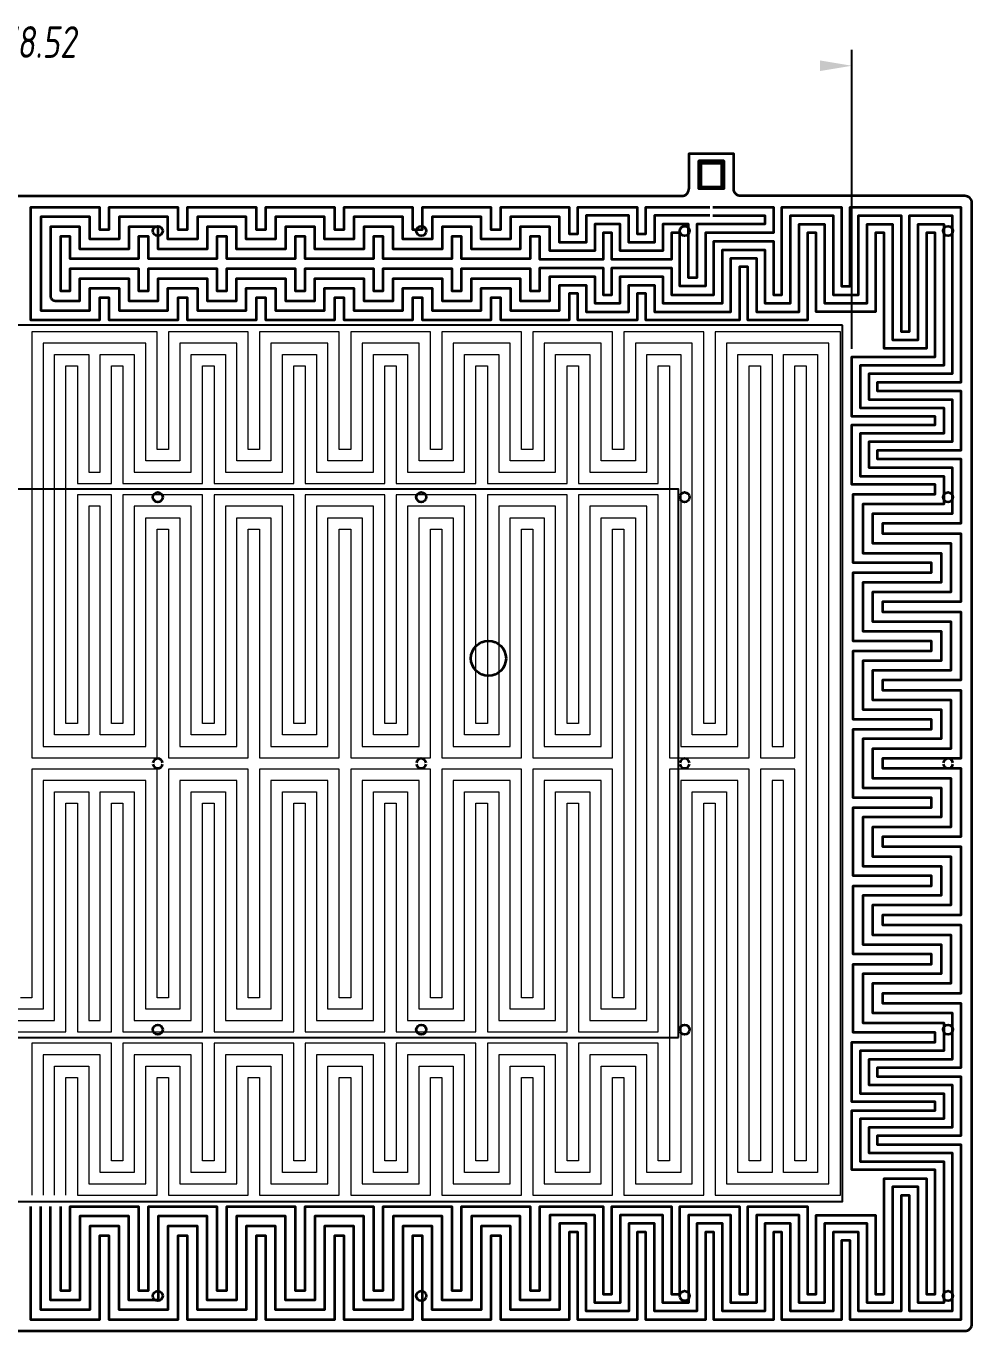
# Model space of a CAD drawing. Header units: millimetres. Extents: x -5937 to 68925, y -3068 to 5300.
# Drawn here: x 55447 to 56122, y 1814 to 2745 of the extents above; entities that cross this region are included whole.
import ezdxf

# ---------------------------------------------------------------- set-up
doc = ezdxf.new("R2010")
doc.units = ezdxf.units.MM
doc.header["$LTSCALE"] = 7
doc.layers.add('参照', color=6, linetype='Continuous', lineweight=9)
doc.layers.add('发热分区', color=20, linetype='Continuous')
doc.styles.add('斜仿宋', font='tssdeng.shx', dxfattribs={"width": 0.8, "oblique": 8, "bigfont": 'tssdchn.shx'})

msp = doc.modelspace()

# ---------------------------------------------------------------- linework, layer by layer
at = {"color": 1}
msp.add_lwpolyline([(56036.539, 2515.072), (56036.539, 2728.484)], dxfattribs=at)
at = {"color": 7, "linetype": 'Continuous', "lineweight": 35}
for points in [[(54974.277, 2629.276), (54974.277, 2654.276), (54958.277, 2654.276), (54942.277, 2654.276), (54942.277, 2629.276, -0.4142136), (54937.277, 2624.276), (54777.277, 2624.276, 0.4142136), (54772.277, 2619.276), (54772.277, 1819.276, 0.4142136), (54777.277, 1814.276), (56117.277, 1814.276, 0.4142136), (56122.277, 1819.276), (56122.277, 2619.276, 0.4142136), (56117.277, 2624.276), (55957.277, 2624.276, -0.4142136), (55952.277, 2629.276), (55952.277, 2654.276), (55936.277, 2654.276), (55920.277, 2654.276), (55920.277, 2629.276)], [(54974.277, 2629.276, 0.4142136), (54979.277, 2624.276), (55915.277, 2624.276, 0.4142136), (55920.277, 2629.276)], [(55544.741, 2219.776, 0.8660254), (55537.813, 2219.776)], [(55537.813, 2218.776, 0.8660254), (55544.741, 2218.776)], [(55732.741, 2219.776, 0.8660254), (55725.813, 2219.776)], [(55725.813, 2218.776, 0.8660254), (55732.741, 2218.776)], [(55920.741, 2219.776, 0.8660254), (55913.813, 2219.776)], [(55913.813, 2218.776, 0.8660254), (55920.741, 2218.776)], [(56108.741, 2219.776, 0.8660254), (56101.813, 2219.776)], [(56101.813, 2218.776, 0.8660254), (56108.741, 2218.776)]]:
    msp.add_lwpolyline(points, format="xyb", dxfattribs=at)
for points in [[(55943.777, 2630.776), (55945.277, 2629.276), (55927.277, 2629.276), (55928.777, 2630.776), (55943.777, 2630.776), (55943.777, 2647.776), (55945.277, 2649.276), (55927.277, 2649.276), (55928.777, 2647.776), (55943.777, 2647.776)], [(55927.277, 2629.276), (55927.277, 2649.276)], [(55928.777, 2647.776), (55928.777, 2630.776)], [(55945.277, 2649.276), (55945.277, 2629.276)]]:
    msp.add_lwpolyline(points, dxfattribs=at)
for centre, radius in [((55541.277, 2599.276), 3.5), ((55729.277, 2599.276), 3.5), ((55917.277, 2599.276), 3.5), ((56105.277, 2599.276), 3.5), ((55541.277, 2409.276), 3.5), ((55729.277, 2409.276), 3.5), ((55917.277, 2409.276), 3.5), ((56105.277, 2409.276), 3.5), ((55777.277, 2294.276), 12.5), ((55541.277, 2029.276), 3.5), ((55729.277, 2029.276), 3.5), ((55917.277, 2029.276), 3.5), ((56105.277, 2029.276), 3.5), ((55541.277, 1839.276), 3.5), ((55729.277, 1839.276), 3.5), ((55917.277, 1839.276), 3.5), ((56105.277, 1839.276), 3.5)]:
    msp.add_circle(centre, radius, dxfattribs=at)
at = {"color": 1}
msp.add_solid([(56013.961, 2713.432), (56013.961, 2720.958), (56036.539, 2717.195)], dxfattribs=at)
at = {"layer": '参照', "linetype": 'Continuous', "lineweight": 35}
for points in [[(55937.277, 2616.276), (55980.666, 2616.276), (55980.666, 2598.057), (55932.079, 2598.057), (55932.079, 2559.806), (55913.86, 2559.806), (55913.86, 2598.057), (55907.786, 2598.057), (55907.786, 2578.931), (55865.274, 2578.931), (55865.274, 2598.057), (55859.2, 2598.057), (55859.2, 2578.931), (55813.953, 2578.931), (55813.953, 2595.323), (55806.968, 2595.323), (55806.968, 2579.387), (55758.078, 2579.387), (55758.078, 2595.323), (55751.094, 2595.323), (55751.094, 2579.387), (55702.204, 2579.387), (55702.204, 2595.323), (55695.22, 2595.323), (55695.22, 2579.387), (55646.33, 2579.387), (55646.33, 2595.323), (55639.345, 2595.323), (55639.345, 2579.387), (55590.455, 2579.387), (55590.455, 2595.323), (55583.471, 2595.323), (55583.471, 2579.387), (55534.581, 2579.387), (55534.581, 2595.323), (55527.597, 2595.323), (55527.597, 2579.387), (55478.707, 2579.387), (55478.707, 2595.323), (55471.722, 2595.323), (55471.722, 2556.466), (55478.707, 2556.466), (55478.707, 2572.402), (55527.597, 2572.402), (55527.597, 2556.466), (55534.581, 2556.466), (55534.581, 2572.402), (55583.471, 2572.402), (55583.471, 2556.466), (55590.455, 2556.466), (55590.455, 2572.402), (55639.345, 2572.402), (55639.345, 2556.466), (55646.33, 2556.466), (55646.33, 2572.402), (55695.22, 2572.402), (55695.22, 2556.466), (55702.204, 2556.466), (55702.204, 2572.402), (55751.094, 2572.402), (55751.094, 2556.466), (55758.078, 2556.466), (55758.078, 2572.402), (55806.968, 2572.402), (55806.968, 2556.466), (55813.953, 2556.466), (55813.953, 2572.858), (55859.2, 2572.858), (55859.2, 2553.733), (55865.274, 2553.733), (55865.274, 2572.858), (55907.786, 2572.858), (55907.786, 2553.733), (55938.153, 2553.733), (55938.153, 2591.983), (55980.666, 2591.983), (55980.666, 2553.733), (55986.739, 2553.733), (55986.739, 2616.276), (56029.252, 2616.276), (56029.252, 2559.806), (56035.325, 2559.806), (56035.325, 2616.276), (56114.277, 2616.276), (56114.277, 2491.208), (56054.759, 2491.208), (56054.759, 2485.135), (56114.277, 2485.135), (56114.277, 2442.622), (56054.759, 2442.622), (56054.759, 2436.548), (56114.277, 2436.548), (56114.277, 2390.392), (56058.403, 2390.392), (56058.403, 2383.407), (56114.277, 2383.407), (56114.277, 2334.517), (56058.403, 2334.517), (56058.403, 2327.533), (56114.277, 2327.533), (56114.277, 2278.643), (56058.403, 2278.643), (56058.403, 2271.659), (56114.277, 2271.659), (56114.277, 2222.768), (56058.403, 2222.768), (56058.403, 2215.784), (56114.277, 2215.784), (56114.277, 2166.894), (56058.403, 2166.894), (56058.403, 2159.91), (56114.277, 2159.91), (56114.277, 2111.02), (56058.403, 2111.02), (56058.403, 2104.035), (56114.277, 2104.035), (56114.277, 2055.145), (56058.403, 2055.145), (56058.403, 2048.161), (56114.277, 2048.161), (56114.277, 2002.004), (56054.759, 2002.004), (56054.759, 1995.931), (56114.277, 1995.931), (56114.277, 1953.418), (56054.759, 1953.418), (56054.759, 1947.345), (56114.277, 1947.345), (56114.277, 1822.276), (56035.325, 1822.276), (56035.325, 1878.747), (56029.252, 1878.747), (56029.252, 1822.276), (55986.739, 1822.276), (55986.739, 1884.82), (55980.666, 1884.82), (55980.666, 1822.276), (55938.153, 1822.276), (55938.153, 1884.82), (55932.079, 1884.82), (55932.079, 1822.276), (55889.567, 1822.276), (55889.567, 1884.82), (55883.493, 1884.82), (55883.493, 1822.276), (55840.981, 1822.276), (55840.981, 1884.82), (55834.906, 1884.82), (55834.906, 1822.276), (55786.015, 1822.276), (55786.015, 1882.087), (55779.031, 1882.087), (55779.031, 1822.276), (55730.141, 1822.276), (55730.141, 1882.087), (55723.157, 1882.087), (55723.157, 1822.276), (55674.267, 1822.276), (55674.267, 1882.087), (55667.283, 1882.087), (55667.283, 1822.276), (55618.392, 1822.276), (55618.392, 1882.087), (55611.408, 1882.087), (55611.408, 1822.276), (55562.518, 1822.276), (55562.518, 1882.087), (55555.534, 1882.087), (55555.534, 1822.276), (55506.644, 1822.276), (55506.644, 1882.087), (55499.659, 1882.087), (55499.659, 1822.276), (55450.769, 1822.276), (55450.769, 1903.04)], [(55471.722, 1903.04), (55471.722, 1843.229), (55478.707, 1843.229), (55478.707, 1903.04), (55527.597, 1903.04), (55527.597, 1843.229), (55534.581, 1843.229), (55534.581, 1903.04), (55583.471, 1903.04), (55583.471, 1843.229), (55590.455, 1843.229), (55590.455, 1903.04), (55639.345, 1903.04), (55639.345, 1843.229), (55646.33, 1843.229), (55646.33, 1903.04), (55695.22, 1903.04), (55695.22, 1843.229), (55702.204, 1843.229), (55702.204, 1903.04), (55751.094, 1903.04), (55751.094, 1843.229), (55758.078, 1843.229), (55758.078, 1903.04), (55806.968, 1903.04), (55806.968, 1843.229), (55813.953, 1843.229), (55813.953, 1903.04), (55859.2, 1903.04), (55859.2, 1840.496), (55865.274, 1840.496), (55865.274, 1903.04), (55907.786, 1903.04), (55907.786, 1840.496), (55913.86, 1840.496), (55913.86, 1903.04), (55956.372, 1903.04), (55956.372, 1840.496), (55962.446, 1840.496), (55962.446, 1903.04), (56004.959, 1903.04), (56004.959, 1840.496), (56011.032, 1840.496), (56011.032, 1896.967), (56053.545, 1896.967), (56053.545, 1840.496), (56059.618, 1840.496), (56059.618, 1923.052), (56089.984, 1923.052), (56089.984, 1840.496), (56096.057, 1840.496), (56096.057, 1929.125), (56036.539, 1929.125), (56036.539, 1971.638), (56096.057, 1971.638), (56096.057, 1977.711), (56036.539, 1977.711), (56036.539, 2020.224), (56096.057, 2020.224), (56096.057, 2027.208), (56037.45, 2027.208), (56037.45, 2076.098), (56093.324, 2076.098), (56093.324, 2083.083), (56037.45, 2083.083), (56037.45, 2131.973), (56093.324, 2131.973), (56093.324, 2138.957), (56037.45, 2138.957), (56037.45, 2187.847), (56093.324, 2187.847), (56093.324, 2194.831), (56037.45, 2194.831), (56037.45, 2243.721), (56093.324, 2243.721), (56093.324, 2250.706), (56037.45, 2250.706), (56037.45, 2299.596), (56093.324, 2299.596), (56093.324, 2306.58), (56037.45, 2306.58), (56037.45, 2355.47), (56093.324, 2355.47), (56093.324, 2362.454), (56037.45, 2362.454), (56037.45, 2411.344), (56096.057, 2411.344), (56096.057, 2418.329), (56036.539, 2418.329), (56036.539, 2460.842), (56096.057, 2460.842), (56096.057, 2466.915), (56036.539, 2466.915), (56036.539, 2509.428), (56096.057, 2509.428), (56096.057, 2598.057), (56089.984, 2598.057), (56089.984, 2515.501), (56059.618, 2515.501), (56059.618, 2598.057), (56053.545, 2598.057), (56053.545, 2541.586), (56011.032, 2541.586), (56011.032, 2598.057), (56004.959, 2598.057), (56004.959, 2535.513), (55962.446, 2535.513), (55962.446, 2573.764), (55956.372, 2573.764), (55956.372, 2535.513), (55889.567, 2535.513), (55889.567, 2554.638), (55883.493, 2554.638), (55883.493, 2535.513), (55840.981, 2535.513), (55840.981, 2554.638), (55834.906, 2554.638), (55834.906, 2535.513), (55786.015, 2535.513), (55786.015, 2551.45), (55779.031, 2551.45), (55779.031, 2535.513), (55730.141, 2535.513), (55730.141, 2551.45), (55723.157, 2551.45), (55723.157, 2535.513), (55674.267, 2535.513), (55674.267, 2551.45), (55667.283, 2551.45), (55667.283, 2535.513), (55618.392, 2535.513), (55618.392, 2551.45), (55611.408, 2551.45), (55611.408, 2535.513), (55562.518, 2535.513), (55562.518, 2551.45), (55555.534, 2551.45), (55555.534, 2535.513), (55506.644, 2535.513), (55506.644, 2551.45), (55499.659, 2551.45), (55499.659, 2535.513), (55450.769, 2535.513), (55450.769, 2616.276), (55499.659, 2616.276), (55499.659, 2600.34), (55506.644, 2600.34), (55506.644, 2616.276), (55555.534, 2616.276), (55555.534, 2600.34), (55562.518, 2600.34), (55562.518, 2616.276), (55611.408, 2616.276), (55611.408, 2600.34), (55618.392, 2600.34), (55618.392, 2616.276), (55667.283, 2616.276), (55667.283, 2600.34), (55674.267, 2600.34), (55674.267, 2616.276), (55723.157, 2616.276), (55723.157, 2600.34), (55730.141, 2600.34), (55730.141, 2616.276), (55779.031, 2616.276), (55779.031, 2600.34), (55786.015, 2600.34), (55786.015, 2616.276), (55834.906, 2616.276), (55834.906, 2597.151), (55840.981, 2597.151), (55840.981, 2616.276), (55883.493, 2616.276), (55883.493, 2597.151), (55889.567, 2597.151), (55889.567, 2616.276), (55935.277, 2616.276)], [(55935.277, 2610.203), (55895.64, 2610.203), (55895.64, 2591.078), (55877.42, 2591.078), (55877.42, 2610.203), (55847.054, 2610.203), (55847.054, 2591.078), (55827.921, 2591.078), (55827.921, 2609.292), (55793, 2609.292), (55793, 2593.355), (55772.047, 2593.355), (55772.047, 2609.292), (55737.125, 2609.292), (55737.125, 2593.355), (55716.173, 2593.355), (55716.173, 2609.292), (55681.251, 2609.292), (55681.251, 2593.355), (55660.298, 2593.355), (55660.298, 2609.292), (55625.377, 2609.292), (55625.377, 2593.355), (55604.424, 2593.355), (55604.424, 2609.292), (55569.502, 2609.292), (55569.502, 2593.355), (55548.55, 2593.355), (55548.55, 2609.292), (55513.628, 2609.292), (55513.628, 2593.355), (55492.675, 2593.355), (55492.675, 2609.292), (55457.754, 2609.292), (55457.754, 2542.497), (55492.675, 2542.497), (55492.675, 2558.434), (55513.628, 2558.434), (55513.628, 2542.497), (55548.55, 2542.497), (55548.55, 2558.434), (55569.502, 2558.434), (55569.502, 2542.497), (55604.424, 2542.497), (55604.424, 2558.434), (55625.377, 2558.434), (55625.377, 2542.497), (55660.298, 2542.497), (55660.298, 2558.434), (55681.251, 2558.434), (55681.251, 2542.497), (55716.173, 2542.497), (55716.173, 2558.434), (55737.125, 2558.434), (55737.125, 2542.497), (55772.047, 2542.497), (55772.047, 2558.434), (55793, 2558.434), (55793, 2542.497), (55827.921, 2542.497), (55827.921, 2560.711), (55847.054, 2560.711), (55847.054, 2541.586), (55877.42, 2541.586), (55877.42, 2560.711), (55895.64, 2560.711), (55895.64, 2541.586), (55950.299, 2541.586), (55950.299, 2579.837), (55968.519, 2579.837), (55968.519, 2541.586), (55998.885, 2541.586), (55998.885, 2604.13), (56017.105, 2604.13), (56017.105, 2547.659), (56047.471, 2547.659), (56047.471, 2604.13), (56065.691, 2604.13), (56065.691, 2521.574), (56083.911, 2521.574), (56083.911, 2604.13), (56102.131, 2604.13), (56102.131, 2503.354), (56042.612, 2503.354), (56042.612, 2472.988), (56102.131, 2472.988), (56102.131, 2454.768), (56042.612, 2454.768), (56042.612, 2424.402), (56102.131, 2424.402), (56102.131, 2404.36), (56044.434, 2404.36), (56044.434, 2369.439), (56100.309, 2369.439), (56100.309, 2348.486), (56044.434, 2348.486), (56044.434, 2313.564), (56100.309, 2313.564), (56100.309, 2292.611), (56044.434, 2292.611), (56044.434, 2257.69), (56100.309, 2257.69), (56100.309, 2236.737), (56044.434, 2236.737), (56044.434, 2201.816), (56100.309, 2201.816), (56100.309, 2180.863), (56044.434, 2180.863), (56044.434, 2145.941), (56100.309, 2145.941), (56100.309, 2124.988), (56044.434, 2124.988), (56044.434, 2090.067), (56100.309, 2090.067), (56100.309, 2069.114), (56044.434, 2069.114), (56044.434, 2034.193), (56102.131, 2034.193), (56102.131, 2014.151), (56042.612, 2014.151), (56042.612, 1983.784), (56102.131, 1983.784), (56102.131, 1965.565), (56042.612, 1965.565), (56042.612, 1935.198), (56102.131, 1935.198), (56102.131, 1834.423), (56083.911, 1834.423), (56083.911, 1916.979), (56065.691, 1916.979), (56065.691, 1834.423), (56047.471, 1834.423), (56047.471, 1890.893), (56017.105, 1890.893), (56017.105, 1834.423), (55998.885, 1834.423), (55998.885, 1896.967), (55968.519, 1896.967), (55968.519, 1834.423), (55950.299, 1834.423), (55950.299, 1896.967), (55919.933, 1896.967), (55919.933, 1834.423), (55901.713, 1834.423), (55901.713, 1896.967), (55871.347, 1896.967), (55871.347, 1834.423), (55853.127, 1834.423), (55853.127, 1896.967), (55820.937, 1896.967), (55820.937, 1836.245), (55799.984, 1836.245), (55799.984, 1896.056), (55765.063, 1896.056), (55765.063, 1836.245), (55744.11, 1836.245), (55744.11, 1896.056), (55709.188, 1896.056), (55709.188, 1836.245), (55688.235, 1836.245), (55688.235, 1896.056), (55653.314, 1896.056), (55653.314, 1836.245), (55632.361, 1836.245), (55632.361, 1896.056), (55597.44, 1896.056), (55597.44, 1836.245), (55576.487, 1836.245), (55576.487, 1896.056), (55541.565, 1896.056), (55541.565, 1836.245), (55520.612, 1836.245), (55520.612, 1896.056), (55485.691, 1896.056), (55485.691, 1836.245), (55464.738, 1836.245), (55464.738, 1903.04)]]:
    msp.add_lwpolyline(points, dxfattribs=at)
msp.add_lwpolyline([(55937.277, 2610.203), (55974.592, 2610.203), (55974.592, 2604.13), (55926.006, 2604.13), (55926.006, 2565.879), (55919.933, 2565.879), (55919.933, 2604.13), (55901.713, 2604.13), (55901.713, 2585.004), (55871.347, 2585.004), (55871.347, 2604.13), (55853.127, 2604.13), (55853.127, 2585.004), (55820.937, 2585.004), (55820.937, 2602.308), (55799.984, 2602.308), (55799.984, 2586.371), (55765.063, 2586.371), (55765.063, 2602.308), (55744.11, 2602.308), (55744.11, 2586.371), (55709.188, 2586.371), (55709.188, 2602.308), (55688.235, 2602.308), (55688.235, 2586.371), (55653.314, 2586.371), (55653.314, 2602.308), (55632.361, 2602.308), (55632.361, 2586.371), (55597.44, 2586.371), (55597.44, 2602.308), (55576.487, 2602.308), (55576.487, 2586.371), (55541.565, 2586.371), (55541.565, 2602.308), (55520.612, 2602.308), (55520.612, 2586.371), (55485.691, 2586.371), (55485.691, 2602.308), (55464.738, 2602.308), (55464.738, 2552.781, 0.4142136), (55468.038, 2549.481), (55485.691, 2549.481), (55485.691, 2565.418), (55520.612, 2565.418), (55520.612, 2549.481), (55541.565, 2549.481), (55541.565, 2565.418), (55576.487, 2565.418), (55576.487, 2549.481), (55597.44, 2549.481), (55597.44, 2565.418), (55632.361, 2565.418), (55632.361, 2549.481), (55653.314, 2549.481), (55653.314, 2565.418), (55688.235, 2565.418), (55688.235, 2549.481), (55709.188, 2549.481), (55709.188, 2565.418), (55744.11, 2565.418), (55744.11, 2549.481), (55765.063, 2549.481), (55765.063, 2565.418), (55799.984, 2565.418), (55799.984, 2549.481), (55820.937, 2549.481), (55820.937, 2566.785), (55853.127, 2566.785), (55853.127, 2547.659), (55871.347, 2547.659), (55871.347, 2566.785), (55901.713, 2566.785), (55901.713, 2547.659), (55944.226, 2547.659), (55944.226, 2585.91), (55974.592, 2585.91), (55974.592, 2547.659), (55992.812, 2547.659), (55992.812, 2610.203), (56023.178, 2610.203), (56023.178, 2553.733), (56041.398, 2553.733), (56041.398, 2610.203), (56071.764, 2610.203), (56071.764, 2527.647), (56077.838, 2527.647), (56077.838, 2610.203), (56108.204, 2610.203), (56108.204, 2497.281), (56048.686, 2497.281), (56048.686, 2479.061), (56108.204, 2479.061), (56108.204, 2448.695), (56048.686, 2448.695), (56048.686, 2430.475), (56108.204, 2430.475), (56108.204, 2397.376), (56051.419, 2397.376), (56051.419, 2376.423), (56107.293, 2376.423), (56107.293, 2341.501), (56051.419, 2341.501), (56051.419, 2320.549), (56107.293, 2320.549), (56107.293, 2285.627), (56051.419, 2285.627), (56051.419, 2264.674), (56107.293, 2264.674), (56107.293, 2229.753), (56051.419, 2229.753), (56051.419, 2208.8), (56107.293, 2208.8), (56107.293, 2173.878), (56051.419, 2173.878), (56051.419, 2152.926), (56107.293, 2152.926), (56107.293, 2118.004), (56051.419, 2118.004), (56051.419, 2097.051), (56107.293, 2097.051), (56107.293, 2062.13), (56051.419, 2062.13), (56051.419, 2041.177), (56108.204, 2041.177), (56108.204, 2008.077), (56048.686, 2008.077), (56048.686, 1989.858), (56108.204, 1989.858), (56108.204, 1959.491), (56048.686, 1959.491), (56048.686, 1941.272), (56108.204, 1941.272), (56108.204, 1828.35), (56077.838, 1828.35), (56077.838, 1910.905), (56071.764, 1910.905), (56071.764, 1828.35), (56041.398, 1828.35), (56041.398, 1884.82), (56023.178, 1884.82), (56023.178, 1828.35), (55992.812, 1828.35), (55992.812, 1890.893), (55974.592, 1890.893), (55974.592, 1828.35), (55944.226, 1828.35), (55944.226, 1890.893), (55926.006, 1890.893), (55926.006, 1828.35), (55895.64, 1828.35), (55895.64, 1890.893), (55877.42, 1890.893), (55877.42, 1828.35), (55847.054, 1828.35), (55847.054, 1890.893), (55827.921, 1890.893), (55827.921, 1829.261), (55793, 1829.261), (55793, 1889.071), (55772.047, 1889.071), (55772.047, 1829.261), (55737.125, 1829.261), (55737.125, 1889.071), (55716.173, 1889.071), (55716.173, 1829.261), (55681.251, 1829.261), (55681.251, 1889.071), (55660.298, 1889.071), (55660.298, 1829.261), (55625.377, 1829.261), (55625.377, 1889.071), (55604.424, 1889.071), (55604.424, 1829.261), (55569.502, 1829.261), (55569.502, 1889.071), (55548.55, 1889.071), (55548.55, 1829.261), (55513.628, 1829.261), (55513.628, 1889.071), (55492.675, 1889.071), (55492.675, 1829.261), (55457.754, 1829.261), (55457.754, 1903.04)], format="xyb", dxfattribs=at)
at = {"layer": '参照', "color": 6}
for points in [[(55475.726, 1911.168), (55475.726, 1995.148), (55483.854, 1995.148), (55483.854, 1911.168), (55540.748, 1911.168), (55540.748, 1995.148), (55548.876, 1995.148), (55548.876, 1911.168), (55605.77, 1911.168), (55605.77, 1995.148), (55613.897, 1995.148), (55613.897, 1911.168), (55670.791, 1911.168), (55670.791, 1995.148), (55678.919, 1995.148), (55678.919, 1911.168), (55735.813, 1911.168), (55735.813, 1995.148), (55743.941, 1995.148), (55743.941, 1911.168), (55800.835, 1911.168), (55800.835, 1995.148), (55808.963, 1995.148), (55808.963, 1911.168), (55865.857, 1911.168), (55865.857, 1995.148), (55873.985, 1995.148), (55873.985, 1911.168), (55930.879, 1911.168), (55930.879, 2190.829), (55939.006, 2190.829), (55939.006, 1911.168), (56028.411, 1911.168), (56028.411, 2527.385), (55939.006, 2527.385), (55939.006, 2247.723), (55930.879, 2247.723), (55930.879, 2527.385), (55873.985, 2527.385), (55873.985, 2443.404), (55865.857, 2443.404), (55865.857, 2527.385), (55808.963, 2527.385), (55808.963, 2443.404), (55800.835, 2443.404), (55800.835, 2527.385), (55743.941, 2527.385), (55743.941, 2443.404), (55735.813, 2443.404), (55735.813, 2527.385), (55678.919, 2527.385), (55678.919, 2443.404), (55670.791, 2443.404), (55670.791, 2527.385), (55613.897, 2527.385), (55613.897, 2443.404), (55605.77, 2443.404), (55605.77, 2527.385), (55548.876, 2527.385), (55548.876, 2443.404), (55540.748, 2443.404), (55540.748, 2527.385), (55451.343, 2527.385), (55451.343, 2414.957), (55451.343, 2223.34), (55540.748, 2223.34), (55540.748, 2386.51), (55548.876, 2386.51), (55548.876, 2223.34), (55605.77, 2223.34), (55605.77, 2386.51), (55613.897, 2386.51), (55613.897, 2223.34), (55670.791, 2223.34), (55670.791, 2386.51), (55678.919, 2386.51), (55678.919, 2223.34), (55735.813, 2223.34), (55735.813, 2386.51), (55743.941, 2386.51), (55743.941, 2223.34), (55800.835, 2223.34), (55800.835, 2386.51), (55808.963, 2386.51), (55808.963, 2223.34), (55865.857, 2223.34), (55865.857, 2386.51), (55873.985, 2386.51), (55873.985, 2052.042), (55865.857, 2052.042), (55865.857, 2215.212), (55808.963, 2215.212), (55808.963, 2052.042), (55800.835, 2052.042), (55800.835, 2215.212), (55743.941, 2215.212), (55743.941, 2052.042), (55735.813, 2052.042), (55735.813, 2215.212), (55678.919, 2215.212), (55678.919, 2052.042), (55670.791, 2052.042), (55670.791, 2215.212), (55613.897, 2215.212), (55613.897, 2052.042), (55605.77, 2052.042), (55605.77, 2215.212), (55548.876, 2215.212), (55548.876, 2052.042), (55540.748, 2052.042), (55540.748, 2215.212), (55451.343, 2215.212), (55451.343, 2052.042), (55443.212, 2052.042)], [(55467.598, 1911.168), (55467.598, 2003.276), (55491.981, 2003.276), (55491.981, 1919.295), (55532.62, 1919.295), (55532.62, 2003.276), (55557.003, 2003.276), (55557.003, 1919.295), (55597.642, 1919.295), (55597.642, 2003.276), (55622.025, 2003.276), (55622.025, 1919.295), (55662.664, 1919.295), (55662.664, 2003.276), (55687.047, 2003.276), (55687.047, 1919.295), (55727.685, 1919.295), (55727.685, 2003.276), (55752.069, 2003.276), (55752.069, 1919.295), (55792.707, 1919.295), (55792.707, 2003.276), (55817.09, 2003.276), (55817.09, 1919.295), (55857.729, 1919.295), (55857.729, 2003.276), (55882.112, 2003.276), (55882.112, 1919.295), (55922.751, 1919.295), (55922.751, 2198.957), (55947.134, 2198.957), (55947.134, 1919.295), (56020.284, 1919.295), (56020.284, 2519.257), (55947.134, 2519.257), (55947.134, 2239.596), (55922.751, 2239.596), (55922.751, 2519.257), (55882.112, 2519.257), (55882.112, 2435.277), (55857.729, 2435.277), (55857.729, 2519.257), (55817.09, 2519.257), (55817.09, 2435.277), (55792.707, 2435.277), (55792.707, 2519.257), (55752.069, 2519.257), (55752.069, 2435.277), (55727.685, 2435.277), (55727.685, 2519.257), (55687.047, 2519.257), (55687.047, 2435.277), (55662.664, 2435.277), (55662.664, 2519.257), (55622.025, 2519.257), (55622.025, 2435.277), (55597.642, 2435.277), (55597.642, 2519.257), (55557.003, 2519.257), (55557.003, 2435.277), (55532.62, 2435.277), (55532.62, 2519.257), (55459.471, 2519.257), (55459.471, 2414.957), (55459.471, 2231.468), (55532.62, 2231.468), (55532.62, 2394.638), (55557.003, 2394.638), (55557.003, 2231.468), (55597.642, 2231.468), (55597.642, 2394.638), (55622.025, 2394.638), (55622.025, 2231.468), (55662.664, 2231.468), (55662.664, 2394.638), (55687.047, 2394.638), (55687.047, 2231.468), (55727.685, 2231.468), (55727.685, 2394.638), (55752.069, 2394.638), (55752.069, 2231.468), (55792.707, 2231.468), (55792.707, 2394.638), (55817.09, 2394.638), (55817.09, 2231.468), (55857.729, 2231.468), (55857.729, 2394.638), (55882.112, 2394.638), (55882.112, 2043.915), (55857.729, 2043.915), (55857.729, 2207.085), (55817.09, 2207.085), (55817.09, 2043.915), (55792.707, 2043.915), (55792.707, 2207.085), (55752.069, 2207.085), (55752.069, 2043.915), (55727.685, 2043.915), (55727.685, 2207.085), (55687.047, 2207.085), (55687.047, 2043.915), (55662.664, 2043.915), (55662.664, 2207.085), (55622.025, 2207.085), (55622.025, 2043.915), (55597.642, 2043.915), (55597.642, 2207.085), (55557.003, 2207.085), (55557.003, 2043.915), (55532.62, 2043.915), (55532.62, 2207.085), (55459.471, 2207.085), (55459.471, 2043.915), (55435.084, 2043.915)], [(55426.956, 2035.787), (55467.598, 2035.787), (55467.598, 2198.957), (55491.981, 2198.957), (55491.981, 2035.787), (55500.109, 2035.787), (55500.109, 2198.957), (55524.492, 2198.957), (55524.492, 2035.787), (55565.131, 2035.787), (55565.131, 2198.957), (55589.514, 2198.957), (55589.514, 2035.787), (55630.153, 2035.787), (55630.153, 2198.957), (55654.536, 2198.957), (55654.536, 2035.787), (55695.175, 2035.787), (55695.175, 2198.957), (55719.558, 2198.957), (55719.558, 2035.787), (55760.196, 2035.787), (55760.196, 2198.957), (55784.58, 2198.957), (55784.58, 2035.787), (55825.218, 2035.787), (55825.218, 2198.957), (55849.601, 2198.957), (55849.601, 2035.787), (55890.24, 2035.787), (55890.24, 2402.766), (55849.601, 2402.766), (55849.601, 2239.596), (55825.218, 2239.596), (55825.218, 2402.766), (55784.58, 2402.766), (55784.58, 2239.596), (55760.196, 2239.596), (55760.196, 2402.766), (55719.558, 2402.766), (55719.558, 2239.596), (55695.175, 2239.596), (55695.175, 2402.766), (55654.536, 2402.766), (55654.536, 2239.596), (55630.153, 2239.596), (55630.153, 2402.766), (55589.514, 2402.766), (55589.514, 2239.596), (55565.131, 2239.596), (55565.131, 2402.766), (55524.492, 2402.766), (55524.492, 2239.596), (55500.109, 2239.596), (55500.109, 2402.766), (55491.981, 2402.766), (55491.981, 2239.596), (55467.598, 2239.596), (55467.598, 2414.957), (55467.598, 2511.13), (55491.981, 2511.13), (55491.981, 2427.149), (55500.109, 2427.149), (55500.109, 2511.13), (55524.492, 2511.13), (55524.492, 2427.149), (55565.131, 2427.149), (55565.131, 2511.13), (55589.514, 2511.13), (55589.514, 2427.149), (55630.153, 2427.149), (55630.153, 2511.13), (55654.536, 2511.13), (55654.536, 2427.149), (55695.175, 2427.149), (55695.175, 2511.13), (55719.558, 2511.13), (55719.558, 2427.149), (55760.196, 2427.149), (55760.196, 2511.13), (55784.58, 2511.13), (55784.58, 2427.149), (55825.218, 2427.149), (55825.218, 2511.13), (55849.601, 2511.13), (55849.601, 2427.149), (55890.24, 2427.149), (55890.24, 2511.13), (55914.623, 2511.13), (55914.623, 2231.468), (55955.262, 2231.468), (55955.262, 2511.13), (55979.645, 2511.13), (55979.645, 2231.468), (55987.773, 2231.468), (55987.773, 2511.13), (56012.156, 2511.13), (56012.156, 1927.423), (55987.773, 1927.423), (55987.773, 2207.085), (55979.645, 2207.085), (55979.645, 1927.423), (55955.262, 1927.423), (55955.262, 2207.085), (55914.623, 2207.085), (55914.623, 1927.423), (55890.24, 1927.423), (55890.24, 2011.404), (55849.601, 2011.404), (55849.601, 1927.423), (55825.218, 1927.423), (55825.218, 2011.404), (55784.58, 2011.404), (55784.58, 1927.423), (55760.196, 1927.423), (55760.196, 2011.404), (55719.558, 2011.404), (55719.558, 1927.423), (55695.175, 1927.423), (55695.175, 2011.404), (55654.536, 2011.404), (55654.536, 1927.423), (55630.153, 1927.423), (55630.153, 2011.404), (55589.514, 2011.404), (55589.514, 1927.423), (55565.131, 1927.423), (55565.131, 2011.404), (55524.492, 2011.404), (55524.492, 1927.423), (55500.109, 1927.423), (55500.109, 2011.404), (55459.471, 2011.404), (55459.471, 1911.168)], [(55418.828, 2027.659), (55475.726, 2027.659), (55475.726, 2190.829), (55483.854, 2190.829), (55483.854, 2027.659), (55508.237, 2027.659), (55508.237, 2190.829), (55516.365, 2190.829), (55516.365, 2027.659), (55573.259, 2027.659), (55573.259, 2190.829), (55581.386, 2190.829), (55581.386, 2027.659), (55638.281, 2027.659), (55638.281, 2190.829), (55646.408, 2190.829), (55646.408, 2027.659), (55703.302, 2027.659), (55703.302, 2190.829), (55711.43, 2190.829), (55711.43, 2027.659), (55768.324, 2027.659), (55768.324, 2190.829), (55776.452, 2190.829), (55776.452, 2027.659), (55833.346, 2027.659), (55833.346, 2190.829), (55841.474, 2190.829), (55841.474, 2027.659), (55898.368, 2027.659), (55898.368, 2410.894), (55841.474, 2410.894), (55841.474, 2247.723), (55833.346, 2247.723), (55833.346, 2410.894), (55776.452, 2410.894), (55776.452, 2247.723), (55768.324, 2247.723), (55768.324, 2410.894), (55711.43, 2410.894), (55711.43, 2247.723), (55703.302, 2247.723), (55703.302, 2410.894), (55646.408, 2410.894), (55646.408, 2247.723), (55638.281, 2247.723), (55638.281, 2410.894), (55581.386, 2410.894), (55581.386, 2247.723), (55573.259, 2247.723), (55573.259, 2410.894), (55516.365, 2410.894), (55516.365, 2247.723), (55508.237, 2247.723), (55508.237, 2410.894), (55483.854, 2410.894), (55483.854, 2247.723), (55475.726, 2247.723), (55475.726, 2414.957), (55475.726, 2503.002), (55483.854, 2503.002), (55483.854, 2419.021), (55508.237, 2419.021), (55508.237, 2503.002), (55516.365, 2503.002), (55516.365, 2419.021), (55573.259, 2419.021), (55573.259, 2503.002), (55581.386, 2503.002), (55581.386, 2419.021), (55638.281, 2419.021), (55638.281, 2503.002), (55646.408, 2503.002), (55646.408, 2419.021), (55703.302, 2419.021), (55703.302, 2503.002), (55711.43, 2503.002), (55711.43, 2419.021), (55768.324, 2419.021), (55768.324, 2503.002), (55776.452, 2503.002), (55776.452, 2419.021), (55833.346, 2419.021), (55833.346, 2503.002), (55841.474, 2503.002), (55841.474, 2419.021), (55898.368, 2419.021), (55898.368, 2503.002), (55906.495, 2503.002), (55906.495, 2223.34), (55963.389, 2223.34), (55963.389, 2503.002), (55971.517, 2503.002), (55971.517, 2223.34), (55995.9, 2223.34), (55995.9, 2503.002), (56004.028, 2503.002), (56004.028, 1935.551), (55995.9, 1935.551), (55995.9, 2215.212), (55971.517, 2215.212), (55971.517, 1935.551), (55963.389, 1935.551), (55963.389, 2215.212), (55906.495, 2215.212), (55906.495, 1935.551), (55898.368, 1935.551), (55898.368, 2019.531), (55841.474, 2019.531), (55841.474, 1935.551), (55833.346, 1935.551), (55833.346, 2019.531), (55776.452, 2019.531), (55776.452, 1935.551), (55768.324, 1935.551), (55768.324, 2019.531), (55711.43, 2019.531), (55711.43, 1935.551), (55703.302, 1935.551), (55703.302, 2019.531), (55646.408, 2019.531), (55646.408, 1935.551), (55638.281, 1935.551), (55638.281, 2019.531), (55581.386, 2019.531), (55581.386, 1935.551), (55573.259, 1935.551), (55573.259, 2019.531), (55516.365, 2019.531), (55516.365, 1935.551), (55508.237, 1935.551), (55508.237, 2019.531), (55451.343, 2019.531), (55451.343, 1911.168)]]:
    msp.add_lwpolyline(points, dxfattribs=at)
at = {"layer": '发热分区'}
for points in [[(56030.022, 2532.021), (54864.533, 2532.021), (54864.533, 1906.532), (56030.022, 1906.532)], [(55912.958, 2023.595), (55912.958, 2414.957), (54981.596, 2414.957), (54981.596, 2023.595)]]:
    msp.add_lwpolyline(points, close=True, dxfattribs=at)

# ---------------------------------------------------------------- texts
at = {"color": 1, "insert": (55447.277, 2734.128), "char_height": 22.5778, "attachment_point": 5, "style": '斜仿宋'}
msp.add_mtext('1178.52', dxfattribs=at)

doc.saveas('drawing.dxf')
